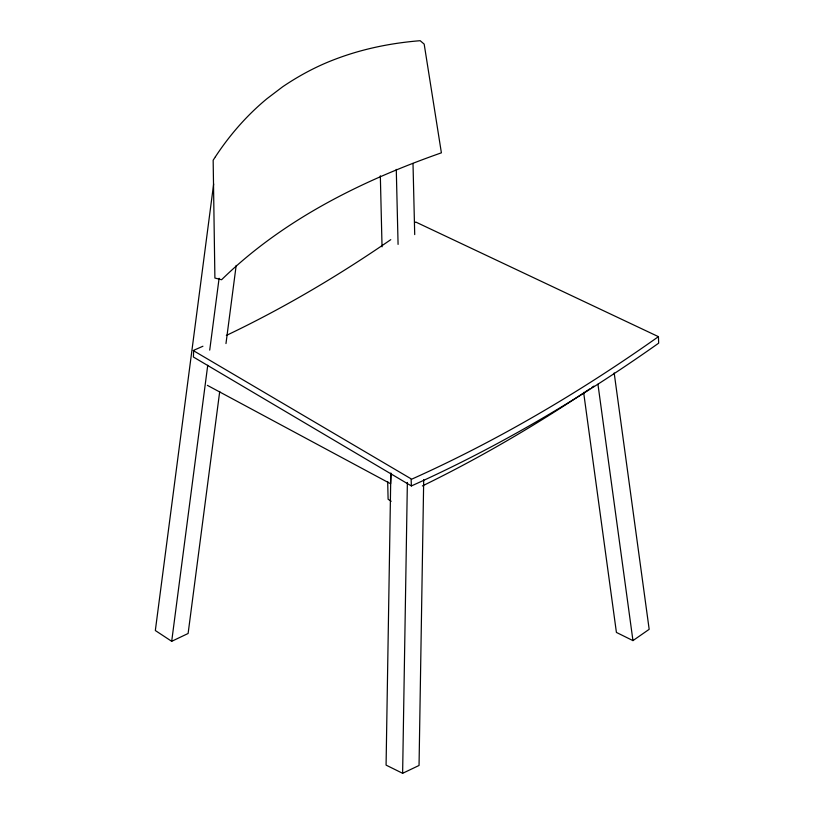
<?xml version="1.0" encoding="UTF-8"?>
<svg xmlns="http://www.w3.org/2000/svg" width="814" height="814" viewBox="0 0 814 814"><rect width="100%" height="100%" fill="white"/><g stroke="black" fill="none" stroke-linecap="round" stroke-linejoin="round"><path stroke-width="1.22" d="M390.842 472.995L386.08 765.119L402.625 773.3L419.047 765.465L423.707 479.69M402.625 773.3L407.366 482.448M391.015 473.84L390.618 483.76L207.377 385.348M213.655 183.964L155.332 630.524L171.693 641.31L188.115 633.485L219.719 391.463M171.693 641.31L207.743 365.262M209.717 350.132L219.098 278.286M225.977 343.559L236.182 265.405M415.252 222.364L415.74 222.029L658.434 336.66L658.668 343.162A1629.302 979.456 -62.1 0 1 411.375 485.938L193.406 357.02L193.661 350.305A1315.231 790.648 -62.1 0 0 202.93 346.235M658.434 336.66L657.895 337.037A1621.875 974.999 -62.1 0 1 411.691 479.181L193.172 350.519M583.628 392.379L616.412 632.427L632.956 640.608L649.175 629.324L614.173 372.934M391.178 501.271L388.105 499.247L387.678 481.491M597.944 384.218L632.956 640.608M411.141 479.426L411.375 485.938M413.003 163.421L414.713 234.595M396.276 169.404L398.077 244.393M380.331 175.793L382.041 246.825M593.874 386.111A1600.823 977.919 -63.7 0 1 591.839 387.484M589.804 388.858A1600.823 977.919 -63.7 0 1 422.364 485.958M390.771 239.662A1315.231 790.648 -62.1 0 1 226.343 335.439M215.415 156.746L213.156 160.226L214.896 278.042L221.571 279.741C282.845 219.872 361.274 180.922 441.392 152.828L424.175 44.109L420.177 40.7C391.208 43.03 362.423 48.83 335.246 59.219C316.656 66.199 299.074 75.661 282.651 86.783L266.9 98.748C246.886 115.293 229.67 135.073 215.415 156.746"/></g></svg>
